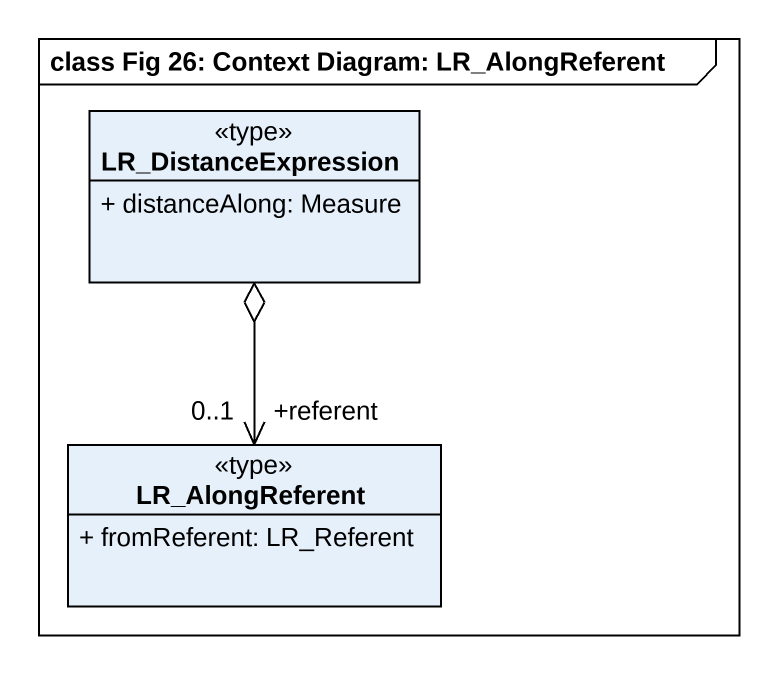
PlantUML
@startuml
mainframe class Fig 26: Context Diagram: LR_AlongReferent
hide circle
hide empty members
skinparam classAttributeIconSize 0
class LR_DistanceExpression <<type>> {
  + distanceAlong: Measure
}
class LR_AlongReferent <<type>> {
  + fromReferent: LR_Referent
}
LR_DistanceExpression o--> "+referent\n0..1" LR_AlongReferent
@enduml
